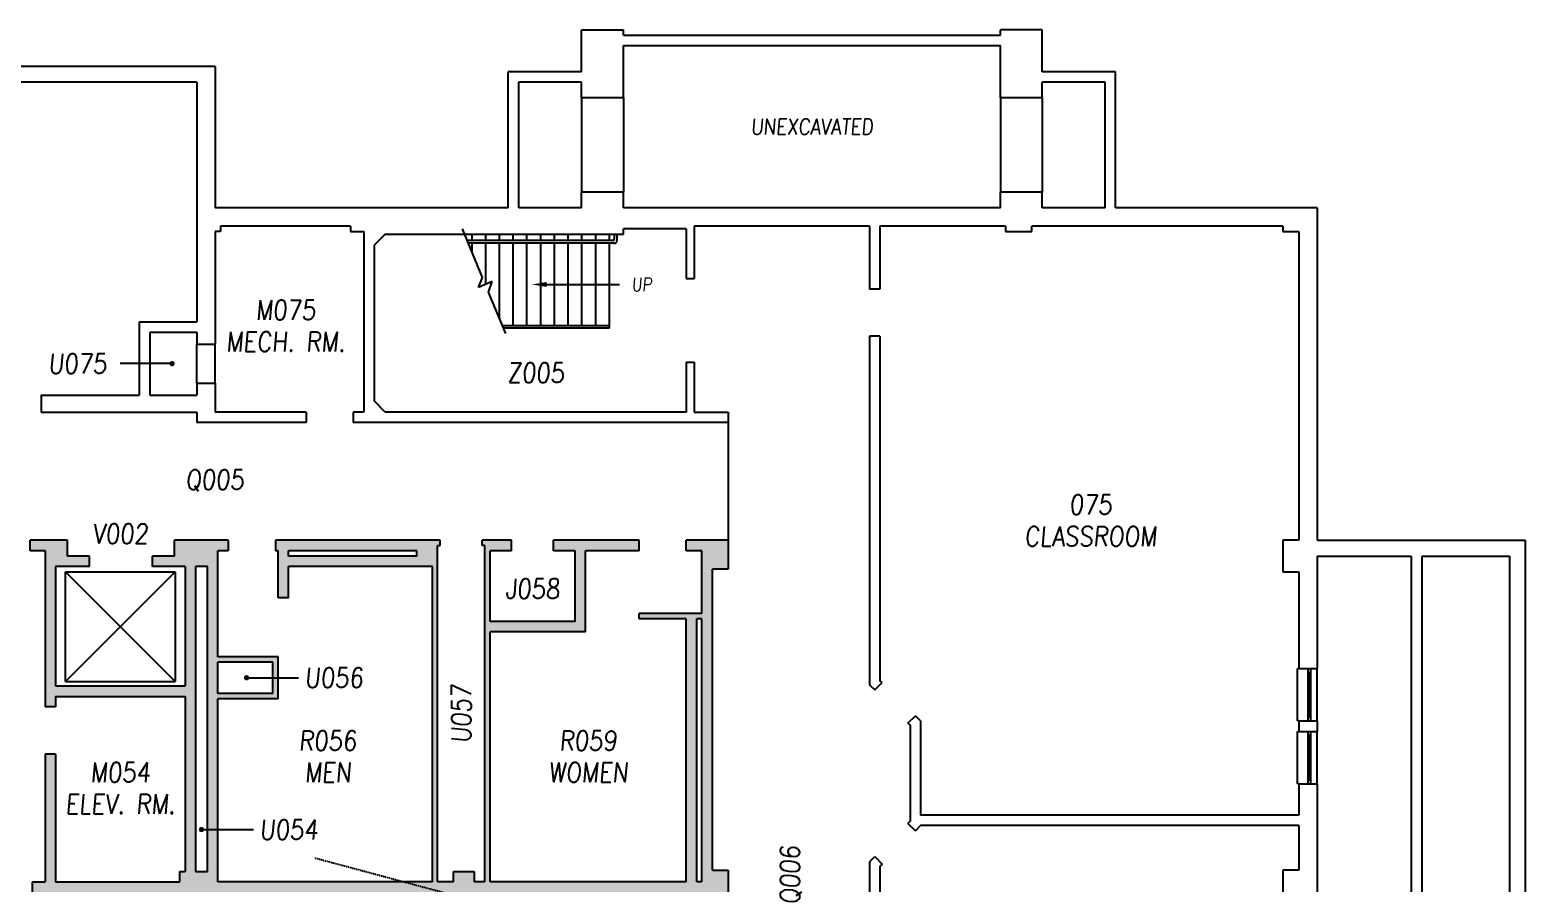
# Model space of a CAD drawing. Extents: x 691 to 4480, y 538 to 3524.
# Drawn here: x 3073 to 4216, y 2577 to 3228 of the extents above; entities that cross this region are included whole.
import ezdxf
from ezdxf.enums import TextEntityAlignment as Align

# ---------------------------------------------------------------- set-up
doc = ezdxf.new("R2010")
doc.units = 0
doc.header["$MEASUREMENT"] = 0
doc.linetypes.add('CENTER2', pattern=[1.125, 0.75, -0.125, 0.125, -0.125])
doc.linetypes.add('DASHED2', pattern=[0.375, 0.25, -0.125])
doc.layers.get('0').update_dxf_attribs({"linetype": 'CONTINUOUS'})
for name, color, linetype in [('A-BELOW', 111, 'CONTINUOUS'), ('A-FS-ID', 6, 'CONTINUOUS'), ('A-FS-NM', 6, 'CONTINUOUS'), ('A-GLAZ', 191, 'CONTINUOUS'), ('A-OVHD', 111, 'CONTINUOUS'), ('A-STRS', 4, 'CONTINUOUS'), ('A-WL-EX', 171, 'CONTINUOUS'), ('class_FILL', 171, 'CONTINUOUS'), ('class_OH_TECH', 43, 'DASHED2')]:
    doc.layers.add(name, color=color, linetype=linetype)
doc.styles.get("Standard").update_dxf_attribs({"font": 'ROMANS', "width": 0.85, "oblique": 5, "height": 15})

# ---------------------------------------------------------------- blocks, each defined once
blk = doc.blocks.new('IT-SCRN-07')
at = {"linetype": 'DASHED2', "ltscale": 0.5}
for points in [[(186.7, -186.7), (0, 0), (186.7, 186.7)], [(0, 42), (195, 0), (0, -42)]]:
    blk.add_lwpolyline(points, dxfattribs=at)
blk.add_lwpolyline([(5, -44), (0, -44), (0, 44), (5, 44)], close=True, dxfattribs=at)
at = {"linetype": 'CENTER2', "ltscale": 0.5}
blk.add_lwpolyline([(0, 0), (195, 0)], dxfattribs=at)
at = {"linetype": 'DASHED2', "ltscale": 0.5, "const_width": 1}
blk.add_lwpolyline([(195, -7.5), (213, -7.5), (213, 7.5), (195, 7.5)], close=True, dxfattribs=at)

msp = doc.modelspace()

# ---------------------------------------------------------------- hatches: boundary and pattern name
at = {"layer": 'class_FILL'}
h = msp.add_hatch(color=256, dxfattribs=at)
h.dxf.hatch_style = 1
h.paths.add_polyline_path([(3376, 2050), (3375, 2050.3), (3375.4, 2049.9)], flags=17)
h.paths.add_polyline_path([(3372.8, 2052.5), (3366.8, 2052.5), (3375, 2050.3)], flags=17)
h.paths.add_polyline_path([(3594.8, 2060.5), (3606.8, 2060.5), (3606.8, 2080.5), (3579.2, 2080.5), (3579.2, 2138.9), (3570.2, 2138.9), (3570.2, 2052.5), (3372.8, 2052.5), (3375, 2050.3), (3376, 2050), (3375.4, 2049.9), (3375, 2050.3), (3366.8, 2052.5), (3226.8, 2052.5), (3226.8, 2080.5), (3214.8, 2080.5), (3214.8, 2166.5), (3200.8, 2166.5), (3200.8, 1952.5), (3214.8, 1952.5), (3214.8, 2044.5), (3570.2, 2044.5), (3570.2, 1956.3), (3579.2, 1956.3), (3579.2, 1984.5), (3594.8, 1984.5)])
h.paths.add_polyline_path([(3578.8, 2060.5), (3590.8, 2060.5), (3590.8, 2008.5), (3586.8, 2008.5), (3586.8, 2000.5), (3578.8, 2000.5)], flags=16)
h.paths.add_polyline_path([(3578.8, 2068.5), (3578.8, 2074.5), (3586.8, 2074.5), (3586.8, 2068.5)], flags=16)
h.paths.add_polyline_path([(3214.8, 2214.5), (3200.8, 2214.5), (3200.8, 2206.5), (3214.8, 2206.5)])
h.paths.add_polyline_path([(3226.8, 2334.5), (3214.8, 2334.5), (3214.8, 2456.5), (3200.8, 2456.5), (3200.8, 2254.5), (3214.8, 2254.5), (3214.8, 2310.5), (3226.8, 2310.5)])
h.paths.add_polyline_path([(3214.8, 2504.5), (3200.8, 2504.5), (3200.8, 2496.5), (3214.8, 2496.5)], flags=17)
h.paths.add_polyline_path([(3214.8, 2568.6), (3570.2, 2568.6), (3570.2, 2482.7), (3579.2, 2482.7), (3579.2, 2491.5), (3594.8, 2491.5), (3594.8, 2564.5), (3606.8, 2564.5), (3606.8, 2586.5), (3594.8, 2586.5), (3594.8, 2816.5), (3606.8, 2816.5), (3606.8, 2838.5), (3574.8, 2838.5), (3574.8, 2830.5), (3586.8, 2830.5), (3586.8, 2782.5), (3538.8, 2782.5), (3538.8, 2778.5), (3574.8, 2778.5), (3574.8, 2577.5), (3424.8, 2577.5), (3424.8, 2768.5), (3497.8, 2768.5), (3497.8, 2830.5), (3538.8, 2830.5), (3538.8, 2838.5), (3473.3, 2838.5), (3473.3, 2830.5), (3489.8, 2830.5), (3489.8, 2776.5), (3424.8, 2776.5), (3424.8, 2830.5), (3441.3, 2830.5), (3441.3, 2838.5), (3418.8, 2838.5), (3418.8, 2834.5), (3420.8, 2834.5), (3420.8, 2577.5), (3412.8, 2577.5), (3412.8, 2585.5), (3396.8, 2585.5), (3396.8, 2577.5), (3384.8, 2577.5), (3384.8, 2834.5), (3386.8, 2834.5), (3386.8, 2838.5), (3260.8, 2838.5), (3260.8, 2830.5), (3262.8, 2830.5), (3262.8, 2794.5), (3270.8, 2794.5), (3270.8, 2818.5), (3380.8, 2818.5), (3380.8, 2577.5), (3216.8, 2577.5), (3216.8, 2617.5), (3208.8, 2617.5), (3208.8, 2585.5), (3199.8, 2585.5), (3199.8, 2818.5), (3208.8, 2818.5), (3208.8, 2617.5), (3216.8, 2617.5), (3216.8, 2717.5), (3262.8, 2717.5), (3262.8, 2733.5), (3258.8, 2733.5), (3258.8, 2721.5), (3216.8, 2721.5), (3216.8, 2745.5), (3258.8, 2745.5), (3258.8, 2733.5), (3262.8, 2733.5), (3262.8, 2749.5), (3216.8, 2749.5), (3216.8, 2830.5), (3224.8, 2830.5), (3224.8, 2838.5), (3183.8, 2838.5), (3183.8, 2826.5), (3166.8, 2826.5), (3166.8, 2818.5), (3191.8, 2818.5), (3191.8, 2727.2), (3092.8, 2727.2), (3092.8, 2818.5), (3118.8, 2818.5), (3118.8, 2826.5), (3101.8, 2826.5), (3101.8, 2838.5), (3073.3, 2838.5), (3073.3, 2830.5), (3084.8, 2830.5), (3084.8, 2711.2), (3092.8, 2711.2), (3092.8, 2719.2), (3191.8, 2719.2), (3191.8, 2585.5), (3187.8, 2585.5), (3187.8, 2577.5), (3092.8, 2577.5), (3092.8, 2675.2), (3084.8, 2675.2), (3084.8, 2577.5), (3074.8, 2577.5), (3074.8, 2563.5), (3200.8, 2563.5), (3200.8, 2544.5), (3214.8, 2544.5)])
h.paths.add_polyline_path([(3270.8, 2826.5), (3270.8, 2830.5), (3368.8, 2830.5), (3368.8, 2826.5)], flags=16)
h.paths.add_polyline_path([(3574.8, 2569.5), (3586.8, 2569.5), (3586.8, 2541.5), (3586.8, 2499.5), (3578.8, 2499.5), (3578.8, 2507.5), (3574.8, 2507.5)], flags=16)
h.paths.add_polyline_path([(3582.8, 2577.5), (3582.8, 2778.5), (3586.8, 2778.5), (3586.8, 2577.5)], flags=16)

# ---------------------------------------------------------------- linework, layer by layer
at = {"layer": 'A-BELOW'}
for p, q in [((3494.8, 3176.5), (3494.8, 3104.5)), ((3526.8, 3176.5), (3526.8, 3104.5)), ((3814.8, 3176.5), (3814.8, 3104.5)), ((3846.8, 3176.5), (3846.8, 3104.5)), ((3200.8, 2958.5), (3200.8, 2988.5)), ((3214.8, 2958.5), (3214.8, 2988.5)), ((4041.8, 2700.5), (4041.8, 2740.5)), ((4041.8, 2740.5), (4042.8, 2740.5)), ((4056.8, 2700.5), (4056.8, 2740.5)), ((4042.8, 2700.5), (4041.8, 2700.5)), ((4041.8, 2652.5), (4041.8, 2692.5)), ((4041.8, 2692.5), (4042.8, 2692.5)), ((4056.8, 2652.5), (4056.8, 2692.5)), ((4042.8, 2652.5), (4041.8, 2652.5))]:
    msp.add_line(p, q, dxfattribs=at)
at = {"layer": 'A-FS-ID'}
for p, q in [((3181.8, 2973.5), (3142.1, 2973.5)), ((3238.8, 2733.5), (3278.5, 2733.5)), ((3204.3, 2617.5), (3244, 2617.5))]:
    msp.add_line(p, q, dxfattribs=at)
at = {"layer": 'A-FS-ID', "const_width": 2}
for points in [[(3182.8, 2973.5, 1), (3180.8, 2973.5, 1)], [(3237.8, 2733.5, 1), (3239.8, 2733.5, 1)], [(3203.3, 2617.5, 1), (3205.3, 2617.5, 1)]]:
    msp.add_lwpolyline(points, format="xyb", close=True, dxfattribs=at)
at = {"layer": 'A-GLAZ'}
for p, q in [((4049.8, 2740.5), (4049.8, 2700.5)), ((4049.8, 2737.5), (4051.8, 2737.5)), ((4050.8, 2737.5), (4050.8, 2703.5)), ((4051.1, 2737.5), (4051.1, 2703.5)), ((4051.6, 2737.5), (4051.6, 2703.5)), ((4051.8, 2740.5), (4051.8, 2700.5)), ((4049.8, 2703.5), (4051.8, 2703.5)), ((4049.8, 2692.5), (4049.8, 2652.5)), ((4049.8, 2689.5), (4051.8, 2689.5)), ((4050.8, 2689.5), (4050.8, 2655.5)), ((4051.1, 2689.5), (4051.1, 2655.5)), ((4051.6, 2689.5), (4051.6, 2655.5)), ((4051.8, 2692.5), (4051.8, 2652.5)), ((4049.8, 2655.5), (4051.8, 2655.5))]:
    msp.add_line(p, q, dxfattribs=at)
at = {"layer": 'A-OVHD'}
msp.add_line((3606.8, 2928.5), (3606.8, 2838.5), dxfattribs=at)
at = {"layer": 'A-STRS'}
for p, q in [((3419.1, 3039.2), (3403.7, 3076.5)), ((3518.8, 3067.5), (3407.4, 3067.5)), ((3519.8, 3065.5), (3408.3, 3065.5)), ((3410.8, 3072.5), (3410.8, 3067.5)), ((3410.8, 3065.5), (3410.8, 3059.4)), ((3421.3, 3072.5), (3421.3, 3067.5)), ((3421.3, 3065.5), (3421.3, 3034)), ((3431.8, 3072.5), (3431.8, 3067.5)), ((3431.8, 3065.5), (3431.8, 3008.6)), ((3442.3, 3072.5), (3442.3, 3067.5)), ((3442.3, 3065.5), (3442.3, 3002.5)), ((3452.8, 3072.5), (3452.8, 3067.5)), ((3452.8, 3065.5), (3452.8, 3002.5)), ((3463.3, 3072.5), (3463.3, 3067.5)), ((3463.3, 3065.5), (3463.3, 3002.5)), ((3473.8, 3072.5), (3473.8, 3067.5)), ((3473.8, 3065.5), (3473.8, 3002.5)), ((3484.3, 3072.5), (3484.3, 3067.5)), ((3484.3, 3065.5), (3484.3, 3002.5)), ((3494.8, 3072.5), (3494.8, 3067.5)), ((3494.8, 3065.5), (3494.8, 3002.5)), ((3505.3, 3072.5), (3505.3, 3067.5)), ((3505.3, 3065.5), (3505.3, 3002.5)), ((3515.8, 3072.5), (3515.8, 3067.5)), ((3515.8, 3065.5), (3515.8, 3002.5)), ((3519.8, 3072.5), (3519.8, 3068.5)), ((3521.8, 3072.5), (3521.8, 3067.5)), ((3416.1, 3031.8), (3419.1, 3039.2)), ((3426.5, 3036.2), (3416.1, 3031.8)), ((3423.7, 3028.1), (3426.5, 3036.2)), ((3436.8, 2996.5), (3423.7, 3028.1)), ((3468.1, 3034), (3523.8, 3034)), ((3515.8, 3002.5), (3434.4, 3002.5)), ((3515.8, 3000.5), (3435.2, 3000.5)), ((3515.8, 3002.5), (3515.8, 3000.5)), ((3100.3, 2814.5), (3184.3, 2814.5)), ((3100.3, 2814.5), (3184.3, 2730.5)), ((3184.3, 2814.5), (3100.3, 2730.5)), ((3100.3, 2730.5), (3100.3, 2814.5)), ((3184.3, 2814.5), (3184.3, 2730.5)), ((3100.3, 2730.5), (3184.3, 2730.5))]:
    msp.add_line(p, q, dxfattribs=at)
for centre, radius in [((3518.8, 3068.5), 1), ((3519.8, 3067.5), 2)]:
    msp.add_arc(centre, radius, 270, 0, dxfattribs=at)
msp.add_solid([(3468.1, 3035.9), (3468.1, 3032.1), (3456.8, 3034)], dxfattribs=at)
at = {"layer": 'A-WL-EX'}
for p, q in [((3494.8, 3228.5), (3526.8, 3228.5)), ((3494.8, 3196.5), (3494.8, 3228.5)), ((3526.8, 3224.5), (3526.8, 3228.5)), ((3526.8, 3224.5), (3814.8, 3224.5)), ((3814.8, 3224.5), (3814.8, 3228.5)), ((3846.8, 3228.5), (3814.8, 3228.5)), ((3846.8, 3196.5), (3846.8, 3228.5)), ((3526.8, 3216.5), (3814.8, 3216.5)), ((3526.8, 3176.5), (3526.8, 3216.5)), ((3814.8, 3176.5), (3814.8, 3216.5)), ((3214.8, 3200.5), (2666.8, 3200.5)), ((3214.8, 3200.5), (3214.8, 3092.5)), ((3200.8, 3188.5), (2666.8, 3188.5)), ((3200.8, 3188.5), (3200.8, 3005.5)), ((3438.8, 3092.5), (3438.8, 3196.5)), ((3494.8, 3196.5), (3438.8, 3196.5)), ((3446.8, 3092.5), (3446.8, 3188.5)), ((3494.8, 3188.5), (3446.8, 3188.5)), ((3494.8, 3176.5), (3494.8, 3188.5)), ((3902.8, 3196.5), (3846.8, 3196.5)), ((3894.8, 3188.5), (3846.8, 3188.5)), ((3846.8, 3176.5), (3846.8, 3188.5)), ((3894.8, 3092.5), (3894.8, 3188.5)), ((3902.8, 3092.5), (3902.8, 3196.5)), ((3526.8, 3176.5), (3494.8, 3176.5)), ((3846.8, 3176.5), (3814.8, 3176.5)), ((3526.8, 3104.5), (3494.8, 3104.5)), ((3494.8, 3092.5), (3494.8, 3104.5)), ((3526.8, 3092.5), (3526.8, 3104.5)), ((3846.8, 3104.5), (3814.8, 3104.5)), ((3814.8, 3092.5), (3814.8, 3104.5)), ((3846.8, 3092.5), (3846.8, 3104.5)), ((3200.8, 3092.5), (3200.8, 3005.5)), ((3438.8, 3092.5), (3214.8, 3092.5)), ((3494.8, 3092.5), (3446.8, 3092.5)), ((3814.8, 3092.5), (3526.8, 3092.5)), ((3894.8, 3092.5), (3846.8, 3092.5)), ((4056.8, 3092.5), (3902.8, 3092.5)), ((4056.8, 3092.5), (4056.8, 2838.5)), ((3214.8, 3074.5), (3214.8, 2988.5)), ((3218.8, 3074.5), (3214.8, 3074.5)), ((3318.3, 3078.5), (3218.8, 3078.5)), ((3218.8, 3078.5), (3218.8, 3074.5)), ((3318.3, 3078.5), (3318.3, 3074.5)), ((3318.3, 3074.5), (3328.3, 3074.5)), ((3328.3, 3074.5), (3328.3, 2936.5)), ((3526.8, 3072.5), (3526.8, 3076.5)), ((3574.8, 3076.5), (3526.8, 3076.5)), ((3574.8, 3076.5), (3574.8, 3038.5)), ((3714.8, 3078.5), (3580.8, 3078.5)), ((3580.8, 3078.5), (3580.8, 3038.5)), ((3714.8, 3078.5), (3714.8, 3030.5)), ((3722.8, 3078.5), (3722.8, 3030.5)), ((3818.8, 3078.5), (3722.8, 3078.5)), ((3818.8, 3078.5), (3818.8, 3074.5)), ((3818.8, 3074.5), (3838.8, 3074.5)), ((4030.8, 3078.5), (3838.8, 3078.5)), ((3838.8, 3074.5), (3838.8, 3078.5)), ((4030.8, 3078.5), (4030.8, 3074.5)), ((4030.8, 3074.5), (4042.8, 3074.5)), ((4042.8, 3074.5), (4042.8, 2838.5)), ((3344.8, 3072.5), (3336.3, 3064)), ((3336.3, 3064), (3336.3, 2945)), ((3344.8, 3072.5), (3526.8, 3072.5)), ((3574.8, 3038.5), (3580.8, 3038.5)), ((3722.8, 3030.5), (3714.8, 3030.5)), ((3156.8, 3005.5), (3200.8, 3005.5)), ((3156.8, 3005.5), (3156.8, 2949.5)), ((3164.8, 2997.5), (3200.8, 2997.5)), ((3164.8, 2997.5), (3164.8, 2949.5)), ((3200.8, 2997.5), (3200.8, 2988.5)), ((3714.8, 2994.5), (3714.8, 2728.2)), ((3722.8, 2994.5), (3714.8, 2994.5)), ((3722.8, 2994.5), (3722.8, 2731.5)), ((3200.8, 2988.5), (3214.8, 2988.5)), ((3574.8, 2974.5), (3574.8, 2936.5)), ((3574.8, 2974.5), (3580.8, 2974.5)), ((3580.8, 2974.5), (3580.8, 2936.5)), ((3081.8, 2949.5), (3156.8, 2949.5)), ((3081.8, 2949.5), (3081.8, 2936.5)), ((3164.8, 2949.5), (3200.8, 2949.5)), ((3200.8, 2958.5), (3200.8, 2949.5)), ((3200.8, 2958.5), (3214.8, 2958.5)), ((3214.8, 2958.5), (3214.8, 2936.5)), ((3344.8, 2936.5), (3336.3, 2945)), ((3081.8, 2936.5), (3200.8, 2936.5)), ((3200.8, 2936.5), (3200.8, 2928.5)), ((3284.3, 2928.5), (3200.8, 2928.5)), ((3284.3, 2936.5), (3214.8, 2936.5)), ((3284.3, 2936.5), (3284.3, 2928.5)), ((3320.3, 2936.5), (3320.3, 2928.5)), ((3328.3, 2936.5), (3320.3, 2936.5)), ((3606.8, 2928.5), (3320.3, 2928.5)), ((3574.8, 2936.5), (3344.8, 2936.5)), ((3580.8, 2936.5), (3606.8, 2936.5)), ((3606.8, 2936.5), (3606.8, 2928.5)), ((3101.8, 2838.5), (3073.3, 2838.5)), ((3073.3, 2830.5), (3073.3, 2838.5)), ((3101.8, 2826.5), (3101.8, 2838.5)), ((3183.8, 2826.5), (3183.8, 2838.5)), ((3224.8, 2838.5), (3183.8, 2838.5)), ((3224.8, 2838.5), (3224.8, 2830.5)), ((3386.8, 2838.5), (3260.8, 2838.5)), ((3260.8, 2838.5), (3260.8, 2830.5)), ((3384.8, 2577.5), (3384.8, 2834.5)), ((3384.8, 2834.5), (3386.8, 2834.5)), ((3386.8, 2834.5), (3386.8, 2838.5)), ((3441.3, 2838.5), (3418.8, 2838.5)), ((3418.8, 2834.5), (3418.8, 2838.5)), ((3420.8, 2834.5), (3418.8, 2834.5)), ((3420.8, 2577.5), (3420.8, 2834.5)), ((3441.3, 2830.5), (3441.3, 2838.5)), ((3538.8, 2838.5), (3473.3, 2838.5)), ((3473.3, 2830.5), (3473.3, 2838.5)), ((3538.8, 2830.5), (3538.8, 2838.5)), ((3574.8, 2830.5), (3574.8, 2838.5)), ((3606.8, 2838.5), (3574.8, 2838.5)), ((3606.8, 2838.5), (3606.8, 2816.5)), ((4030.8, 2838.5), (4030.8, 2814.5)), ((4042.8, 2838.5), (4030.8, 2838.5)), ((4056.8, 2838.5), (4215.8, 2838.5)), ((4215.8, 2838.5), (4215.8, 2072.5)), ((3084.8, 2830.5), (3073.3, 2830.5)), ((3084.8, 2830.5), (3084.8, 2711.2)), ((3118.8, 2826.5), (3101.8, 2826.5)), ((3118.8, 2818.5), (3118.8, 2826.5)), ((3183.8, 2826.5), (3166.8, 2826.5)), ((3166.8, 2818.5), (3166.8, 2826.5)), ((3216.8, 2749.5), (3216.8, 2830.5)), ((3224.8, 2830.5), (3216.8, 2830.5)), ((3262.8, 2830.5), (3260.8, 2830.5)), ((3262.8, 2794.5), (3262.8, 2830.5)), ((3368.8, 2830.5), (3270.8, 2830.5)), ((3270.8, 2826.5), (3270.8, 2830.5)), ((3368.8, 2826.5), (3270.8, 2826.5)), ((3368.8, 2826.5), (3368.8, 2830.5)), ((3441.3, 2830.5), (3424.8, 2830.5)), ((3424.8, 2776.5), (3424.8, 2830.5)), ((3489.8, 2830.5), (3473.3, 2830.5)), ((3489.8, 2776.5), (3489.8, 2830.5)), ((3497.8, 2768.5), (3497.8, 2830.5)), ((3538.8, 2830.5), (3497.8, 2830.5)), ((3586.8, 2830.5), (3574.8, 2830.5)), ((3586.8, 2782.5), (3586.8, 2830.5)), ((4056.8, 2826.5), (4056.8, 2740.5)), ((4056.8, 2826.5), (4128.8, 2826.5)), ((4128.8, 2826.5), (4128.8, 2072.5)), ((4136.8, 2826.5), (4136.8, 2072.5)), ((4136.8, 2826.5), (4203.8, 2826.5)), ((4203.8, 2826.5), (4203.8, 2072.5)), ((3092.8, 2818.5), (3092.8, 2727.2)), ((3118.8, 2818.5), (3092.8, 2818.5)), ((3191.8, 2818.5), (3166.8, 2818.5)), ((3191.8, 2818.5), (3191.8, 2727.2)), ((3199.8, 2818.5), (3199.8, 2585.5)), ((3208.8, 2818.5), (3199.8, 2818.5)), ((3208.8, 2585.5), (3208.8, 2818.5)), ((3380.8, 2818.5), (3270.8, 2818.5)), ((3270.8, 2794.5), (3270.8, 2818.5)), ((3380.8, 2577.5), (3380.8, 2818.5)), ((3594.8, 2586.5), (3594.8, 2816.5)), ((3606.8, 2816.5), (3594.8, 2816.5)), ((4030.8, 2814.5), (4042.8, 2814.5)), ((4042.8, 2814.5), (4042.8, 2740.5)), ((3270.8, 2794.5), (3262.8, 2794.5)), ((3586.8, 2782.5), (3538.8, 2782.5)), ((3538.8, 2778.5), (3538.8, 2782.5)), ((3574.8, 2778.5), (3538.8, 2778.5)), ((3574.8, 2577.5), (3574.8, 2778.5)), ((3582.8, 2577.5), (3582.8, 2778.5)), ((3586.8, 2778.5), (3582.8, 2778.5)), ((3586.8, 2577.5), (3586.8, 2778.5)), ((3489.8, 2776.5), (3424.8, 2776.5)), ((3424.8, 2577.5), (3424.8, 2768.5)), ((3497.8, 2768.5), (3424.8, 2768.5)), ((3262.8, 2749.5), (3216.8, 2749.5)), ((3216.8, 2721.5), (3216.8, 2745.5)), ((3258.8, 2745.5), (3216.8, 2745.5)), ((3258.8, 2721.5), (3258.8, 2745.5)), ((3262.8, 2717.5), (3262.8, 2749.5)), ((3724.4, 2729.9), (3722.8, 2731.5)), ((4042.8, 2740.5), (4056.8, 2740.5)), ((3092.8, 2727.2), (3191.8, 2727.2)), ((3258.8, 2721.5), (3216.8, 2721.5)), ((3717.2, 2725.8), (3714.8, 2728.2)), ((3717.2, 2725.8), (3718.8, 2724.2)), ((3718.8, 2724.2), (3724.4, 2729.9)), ((3092.8, 2711.2), (3084.8, 2711.2)), ((3092.8, 2719.2), (3191.8, 2719.2)), ((3092.8, 2719.2), (3092.8, 2711.2)), ((3191.8, 2719.2), (3191.8, 2585.5)), ((3216.8, 2577.5), (3216.8, 2717.5)), ((3262.8, 2717.5), (3216.8, 2717.5)), ((3744.2, 2698.8), (3749.9, 2704.4)), ((3744.2, 2698.8), (3745.8, 2697.2)), ((3745.8, 2697.2), (3745.8, 2623.8)), ((3753.8, 2700.5), (3749.9, 2704.4)), ((3753.8, 2700.5), (3753.8, 2628.5)), ((4042.8, 2700.5), (4042.8, 2692.5)), ((4042.8, 2700.5), (4056.8, 2700.5)), ((4042.8, 2700.5), (4042.8, 2692.5)), ((4056.8, 2700.5), (4056.8, 2692.5)), ((4042.8, 2692.5), (4056.8, 2692.5)), ((3084.8, 2675.2), (3084.8, 2577.5)), ((3092.8, 2675.2), (3084.8, 2675.2)), ((3092.8, 2675.2), (3092.8, 2577.5)), ((4042.8, 2652.5), (4042.8, 2628.5)), ((4042.8, 2652.5), (4056.8, 2652.5)), ((4056.8, 2652.5), (4056.8, 2492.5)), ((4042.8, 2628.5), (3753.8, 2628.5)), ((3744.2, 2622.2), (3745.8, 2623.8)), ((3744.2, 2622.2), (3749.9, 2616.6)), ((3753.8, 2620.5), (3749.9, 2616.6)), ((4042.8, 2620.5), (3753.8, 2620.5)), ((4042.8, 2620.5), (4042.8, 2586.5)), ((3717.2, 2595.2), (3714.8, 2592.8)), ((3717.2, 2595.2), (3718.8, 2596.8)), ((3718.8, 2596.8), (3724.4, 2591.1)), ((3187.8, 2577.5), (3187.8, 2585.5)), ((3187.8, 2585.5), (3191.8, 2585.5)), ((3199.8, 2585.5), (3208.8, 2585.5)), ((3396.8, 2577.5), (3396.8, 2585.5)), ((3396.8, 2585.5), (3412.8, 2585.5)), ((3412.8, 2585.5), (3412.8, 2577.5)), ((3594.8, 2586.5), (3606.8, 2586.5)), ((3594.8, 2586.5), (3606.8, 2586.5)), ((3606.8, 2586.5), (3606.8, 2564.5)), ((3606.8, 2586.5), (3606.8, 2564.5)), ((3714.8, 2592.8), (3714.8, 2240.2)), ((3724.4, 2591.1), (3722.8, 2589.5)), ((3722.8, 2589.5), (3722.8, 2243.5)), ((4030.8, 2586.5), (4030.8, 2562.5)), ((4042.8, 2586.5), (4030.8, 2586.5)), ((3074.8, 2577.5), (3084.8, 2577.5)), ((3074.8, 2577.5), (3074.8, 2563.5)), ((3092.8, 2577.5), (3187.8, 2577.5)), ((3380.8, 2577.5), (3216.8, 2577.5)), ((3396.8, 2577.5), (3384.8, 2577.5)), ((3420.8, 2577.5), (3412.8, 2577.5)), ((3574.8, 2577.5), (3424.8, 2577.5)), ((3586.8, 2577.5), (3582.8, 2577.5))]:
    msp.add_line(p, q, dxfattribs=at)

# ---------------------------------------------------------------- block references
at = {"layer": 'class_OH_TECH', "lineweight": 13, "rotation": 210}
msp.add_blockref('IT-SCRN-07', (3545.9, 2527.5), dxfattribs=at)

# ---------------------------------------------------------------- texts
at = {"layer": 'A-FS-ID', "oblique": 5, "width": 0.85}
for s, height, p in [('UNEXCAVATED', 12, (3670.8, 3154.5)), ('M075', 15, (3268.6, 3014.5)), ('U075', 15, (3109.5, 2973.5)), ('Z005', 15, (3459.8, 2966.5)), ('Q005', 15, (3214.5, 2884.2)), ('075', 15, (3883.8, 2865.8)), ('V002', 15, (3142.3, 2843.5)), ('J058', 15, (3457.3, 2801.5)), ('U056', 15, (3305.5, 2733.5)), ('R056', 15, (3300.8, 2685.5)), ('R059', 15, (3499.8, 2685.5)), ('M054', 15, (3142.3, 2661.2)), ('U054', 15, (3271, 2617.5))]:
    msp.add_text(s, height=height, dxfattribs=at).set_placement(p, align=Align.MIDDLE)
for s, p in [('U057', (3402.8, 2706)), ('Q006', (3654.8, 2582.7))]:
    msp.add_text(s, height=15, rotation=90, dxfattribs=at).set_placement(p, align=Align.MIDDLE)
at = {"layer": 'A-FS-NM', "oblique": 5, "width": 0.85}
for s, p in [('MECH. RM.', (3268.6, 2990.2)), ('CLASSROOM', (3883.8, 2841.5)), ('MEN', (3300.8, 2661.2)), ('WOMEN', (3499.8, 2661.2)), ('ELEV. RM.', (3142.3, 2637))]:
    msp.add_text(s, height=15, dxfattribs=at).set_placement(p, align=Align.MIDDLE)
at = {"layer": 'A-STRS', "oblique": 5, "width": 0.85}
msp.add_text('UP', height=10, dxfattribs=at).set_placement((3540.8, 3034), align=Align.MIDDLE)

doc.saveas('drawing.dxf')
